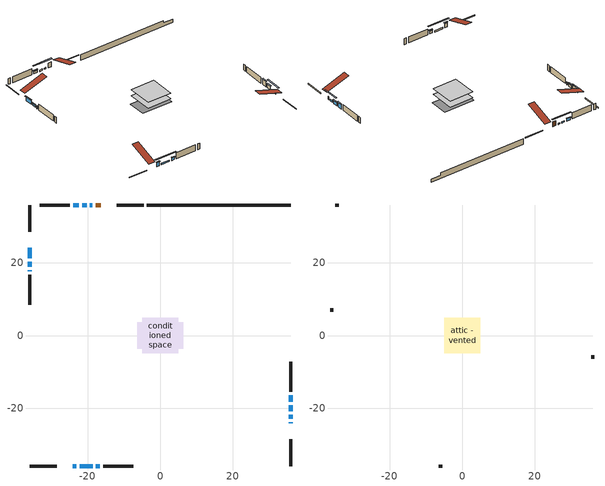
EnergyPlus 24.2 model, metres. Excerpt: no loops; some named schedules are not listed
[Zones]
conditioned space
 floor adiabatic (AdiabaticFloorConstruction): -4.9,-4.9 -4.9,4.9 4.9,4.9 4.9,-4.9 z0.87
 floor foundation (Slab1 construction): -6.28,-3.63 -6.28,3.63 6.28,3.63 6.28,-3.63 z-1.42
 wall outside (RimJoist1 construction): -4.6,35.95 -12.03,35.95 / -35.95,-35.95 -28.53,-35.95 / -35.95,35.95 -35.95,28.53 / 35.95,-35.95 35.95,-28.53 z0.87:1.17
 wall outside (AdiabaticWallConstruction 1): -16.4,35.95 -17.8,35.95 z0.87:2.9
 wall outside (AdiabaticWallConstruction): 35.95,-24.15 35.95,-23.91 / -35.95,17.95 -35.95,17.67 z0.87:2.09; -24.15,-35.95 -23.16,-35.95 z0.87:2.6; -35.95,24.15 -35.95,21.28 z0.87:2.55; -35.95,20.35 -35.95,18.88 z0.87:1.89; 35.95,-22.99 35.95,-21.79 / -18.72,35.95 -19.36,35.95 / -20.29,35.95 -21.49,35.95 / -22.23,-35.95 -18.64,-35.95 z0.87:1.46; 35.95,-20.86 35.95,-19.19 z0.87:2.29; 35.95,-18.26 35.95,-16.48 z0.87:2.9; -22.41,35.95 -23.94,35.95 z0.87:1.84; -17.72,-35.95 -16.62,-35.95 z0.87:2.01
 wall outside (Wall1 construction): -24.86,35.95 -33.13,35.95 / -15.69,-35.95 -7.43,-35.95 / -35.95,16.75 -35.95,8.48 / 35.95,-15.55 35.95,-7.28 z0.87:3.31
 wall foundation (FoundationWall1 construction): -3.67,35.95,-1.42 -3.67,35.95,0.87 31.99,35.95,0.87 31.99,35.95,-0.11 35.95,35.95,-0.11 35.95,35.95,-1.42
 window (WindowConstruction 7): 35.95,-24.15 35.95,-23.92 z0.87:2.09
 window (WindowConstruction 4): -24.15,-35.95 -23.16,-35.95 z0.87:2.6
 window (WindowConstruction 5): -35.95,24.15 -35.95,21.28 z0.87:2.55
 window (WindowConstruction 6): -35.95,20.35 -35.95,18.88 z0.87:1.88
 window (WindowConstruction 9): 35.95,-22.99 35.95,-21.79 z0.87:1.46
 window (WindowConstruction 10): -18.73,35.95 -19.36,35.95 z0.87:1.46
 window (WindowConstruction 11): -20.29,35.95 -21.48,35.95 z0.87:1.46
 window (WindowConstruction 12): -22.23,-35.95 -18.64,-35.95 z0.87:1.46
 window (WindowConstruction 8): -35.95,17.95 -35.95,17.68 z0.87:2.09
 window (WindowConstruction): 35.95,-20.86 35.95,-19.19 z0.87:2.29
 window (WindowConstruction 1): 35.95,-18.26 35.95,-16.48 z0.87:2.9
 window (WindowConstruction 2): -22.41,35.95 -23.94,35.95 z0.87:1.84
 window (WindowConstruction 3): -17.71,-35.95 -16.62,-35.95 z0.87:2.01
 door (Door): -16.4,35.95 -17.8,35.95 z0.87:2.9
 ceiling adiabatic (AdiabaticFloorConstruction): 4.9,-4.9 4.9,4.9 -4.9,4.9 -4.9,-4.9 z0.87
attic - vented
 floor to conditioned space (Floor1 construction Reversed): -4.9,-4.9 -4.9,4.9 4.9,4.9 4.9,-4.9 z3.31
 wall outside (Wall2 construction): -34.06,35.95 -35.02,35.95 / -6.5,-35.95 -5.53,-35.95 / -35.95,7.55 -35.95,6.59 / 35.95,-6.36 35.95,-5.39 z0.87:3.31
 roof outside (Roof1 construction): -15.47,35.95,3.31 -15.47,26.4,6.49 -12.96,26.4,6.49 -12.96,35.95,3.31; -25.08,-35.95,3.31 -25.08,-26.4,6.49 -27.6,-26.4,6.49 -27.6,-35.95,3.31; -35.95,25.08,3.31 -26.4,25.08,6.49 -26.4,27.6,6.49 -35.95,27.6,3.31; 35.95,-25.08,3.31 26.4,-25.08,6.49 26.4,-27.6,6.49 35.95,-27.6,3.31
shading: -22.96,-35.95 -24.35,-35.95 -24.35,-36.37 -22.96,-36.37 z2.8; -35.95,21.08 -35.95,24.35 -36.37,24.35 -36.37,21.08 z2.75; -35.95,18.68 -35.95,20.55 -36.37,20.55 -36.37,18.68 z2.09; 35.95,-19.11 35.95,-25.67 36.37,-25.67 36.37,-19.11 z4.13; -22.04,35.95 -16.05,35.95 -16.05,36.37 -22.04,36.37 z4.13; -24.16,35.95 -17.61,35.95 -17.61,36.37 -24.16,36.37 z4.13; -15.96,-35.95 -24.91,-35.95 -24.91,-36.37 -15.96,-36.37 z4.13; 35.95,-18.99 35.95,-21.06 36.37,-21.06 36.37,-18.99 z2.49; 35.95,-16.28 35.95,-18.46 36.37,-18.46 36.37,-16.28 z3.1; -24.14,35.95 -22.21,35.95 -22.21,36.37 -24.14,36.37 z2.04; -16.42,-35.95 -17.92,-35.95 -17.92,-36.37 -16.42,-36.37 z2.21
[Building]
Building 1: Terrain=Suburbs
[Site:Location]
Edmonton Intl AP_AB: Latitude {deg}=53.31; Longitude {deg}=-113.58; Time Zone {hr}=-7; Elevation {m}=723; Keep Site Location Information=Yes
[Site:GroundTemperature:Shallow]
-1.56185, -3.61833, -3.78302, -2.80711, 1.11059, 5.01004, 8.39065, 10.5322, 10.7141, 8.97234, 5.67794, 1.89811
[Site:WaterMainsTemperature]
Calculation Method=Schedule; Temperature Schedule=mains temperature schedule
[Material] Roughness=Rough; Thermal Absorptance=0.9
Name | Thickness {m} | Conductivity {W/m-K} | Density {kg/m3} | Specific Heat {J/kg-K} | Solar Absorptance | Visible Absorptance
asphalt or fiberglass shingles | 0.00635 | 0.162714 | 1121.4 | 1465.45 | 0.4 | 0.4
ceiling loosefill ins | 0.254 | 0.0480833 | 16.02 | 1046.75 | 0.7 | 0.7
ceiling stud and cavity | 0.1397 | 0.124744 | 65.682 | 1177.47 | 0.7 | 0.7
concrete 4.0 in. | 0.1016 | 1.803125 | 2242.8 | 837.4 | 0.7 | 0.7
concrete 8.0 in. | 0.2032 | 1.803125 | 2242.8 | 837.4 | 0.7 | 0.7
door material | 0.04445 | 0.053851 | 512.64 | 1214.23 | 0.7 | 0.7
exterior vertical ins | 0.0457286 | 0.029427 | 32.04 | 1214.23 | 0.7 | 0.7
floor covering | 0.0127 | 0.0433444 | 54.468 | 1339.84 | 0.6 | 0.6
floor rigid ins; wall rigid ins 1 | 0.512978 | 0.029427 | 32.04 | 1214.23 | 0.7 | 0.7
floor stud and cavity | 0.1397 | 1.75129 | 37.0049 | 1207.88 | 0.7 | 0.7
furniture material conditioned space 1 | 0.1524 | 0.115458 | 640.8 | 1214.23 | 0.6 | 0.6
gypsum board | 0.0127 | 0.160291 | 801 | 837.4 | 0.6 | 0.6
gypsum board 1 | 0.0127 | 0.160291 | 801 | 837.4 | 0.7 | 0.7
osb sheathing 0.5 in. | 0.0127 | 0.115458 | 512.64 | 1214.23 | 0.7 | 0.7
osb sheathing 0.75 in. | 0.01905 | 0.115458 | 512.64 | 1214.23 | 0.7 | 0.7
osb sheathing 2.0 in. | 0.0508 | 0.115458 | 512.64 | 1214.23 | 0.7 | 0.7
rim joist stud and cavity | 0.0508 | 0.0296634 | 125.044 | 1163.47 | 0.6 | 0.6
wall rigid ins | 0.051816 | 0.029427 | 32.04 | 1214.23 | 0.7 | 0.7
wall stud and cavity | 0.1397 | 0.216185 | 139.0536 | 1170.24 | 0.7 | 0.7
wall stud and cavity 1 | 0.0889 | 6.1454 | 50.32683 | 1063.81 | 0.6 | 0.6
wall stud and cavity 2 | 0.0889 | 0.380278 | 52.3479 | 1209.89 | 0.7 | 0.7
wall stud and cavity 3 | 0.0889 | 0.391764 | 83.0341 | 1211.67 | 0.7 | 0.7
wood siding | 0.0254 | 0.102417 | 544.68 | 1172.36 | 0.4 | 0.4
wood siding 1 | 0.00254 | 0.102417 | 544.68 | 1172.36 | 0.4 | 0.4
wood siding 2; wood siding 3; wood siding 4 | 0.0254 | 0.102417 | 544.68 | 1172.36 | 0.7 | 0.7
[WindowMaterial:SimpleGlazingSystem]
Name | U-Factor {W/m2-K} | Solar Heat Gain Coefficient
WindowMaterial | 1.887935 | 0.49
WindowMaterial 1 | 1.75848 | 0.53
WindowMaterial 10 | 2.00774 | 0.49
WindowMaterial 2 | 1.84649 | 0.53
WindowMaterial 3 | 2.007173 | 0.46
WindowMaterial 4 | 1.81015 | 0.51
WindowMaterial 5 | 1.56542 | 0.59
WindowMaterial 6 | 2.2536 | 0.56
WindowMaterial 7 | 3.30232 | 0.56
WindowMaterial 8 | 3.26031 | 0.39
WindowMaterial 9 | 2.049758 | 0.44
[Construction]
AdiabaticFloorConstruction: floor stud and cavity, floor rigid ins, osb sheathing 0.75 in., floor covering
AdiabaticWallConstruction: wood siding 3, wall rigid ins 1, wall stud and cavity 2, gypsum board
AdiabaticWallConstruction 1: wood siding 4, wall rigid ins 1, wall stud and cavity 2, gypsum board
Door: door material
Floor1 construction Reversed: gypsum board, ceiling stud and cavity, ceiling loosefill ins
FoundationWall1 construction: concrete 8.0 in., gypsum board 1
furniture construction conditioned space 1: furniture material conditioned space 1
PartitionWallConstruction: gypsum board, wall stud and cavity 3, gypsum board
RimJoist1 construction: wood siding 2, osb sheathing 2.0 in., rim joist stud and cavity
Roof1 construction: asphalt or fiberglass shingles
Slab1 construction: concrete 4.0 in.
Wall1 construction: wood siding, wall rigid ins, osb sheathing 0.5 in., wall stud and cavity, gypsum board
Wall2 construction: wood siding 1, wall stud and cavity 1
WindowConstruction: WindowMaterial
WindowConstruction 1: WindowMaterial 1
WindowConstruction 10: WindowMaterial 10
WindowConstruction 11; WindowConstruction 12; WindowConstruction 9: WindowMaterial 9
WindowConstruction 2: WindowMaterial 2
WindowConstruction 3: WindowMaterial 3
WindowConstruction 4: WindowMaterial 4
WindowConstruction 5: WindowMaterial 5
WindowConstruction 6: WindowMaterial 6
WindowConstruction 7: WindowMaterial 7
WindowConstruction 8: WindowMaterial 8
[Zone] Multiplier=1; Part of Total Floor Area=Yes
Name | Volume {m3}
attic - vented | 49.7214
conditioned space | 467.5
[Space]
Name | Zone | Volume {m3}
attic - vented 1 | attic - vented | 49.7214
conditioned space 1 | conditioned space | 467.5
[ZoneInfiltration:EffectiveLeakageArea]
infil attic - vented 1: Zone or Space=attic - vented 1; Schedule=Always On Discrete; Effective Air Leakage Area {cm2}=3345.74; Stack Coefficient=0.000390988; Wind Coefficient=1.33599e-05
[ZoneMixing]
whole house fan mix: Zone or Space=attic - vented; Schedule=Always On Continuous; Design Flow Rate Calculation Method=Flow/Zone; Design Flow Rate {m3/s}=0; Source Zone or Space=conditioned space
[SurfaceProperty:ExposedFoundationPerimeter]
Slab1: Exposed Perimeter Calculation Method=TotalExposedPerimeter; Total Exposed Perimeter {m}=39.623
[InternalMass] Zone or ZoneList=conditioned space; Space or SpaceList=conditioned space 1
Name | Construction | Surface Area {m2}
furniture mass conditioned space 1 | furniture construction conditioned space 1 | 74.92
partition wall mass | PartitionWallConstruction | 187.3
[Lights]
interior lighting: Zone or ZoneList or Space or SpaceList=conditioned space 1; Schedule=interior lighting schedule; Design Level Calculation Method=LightingLevel; Lighting Level {W}=343.2; Return Air Fraction=0; Fraction Radiant=0.6; Fraction Visible=0.2; Fraction Replaceable=1
[People]
occupants: Zone or ZoneList or Space or SpaceList=conditioned space 1; Number of People Schedule=occupants schedule; Number of People Calculation Method=People; Number of People=3; Fraction Radiant=0.314171; Sensible Heat Fraction=0.56303; Activity Level Schedule=occupants activity schedule; Carbon Dioxide Generation Rate {m3/s-W}=0; Enable ASHRAE 55 Comfort Warnings=No; Mean Radiant Temperature Calculation Type=EnclosureAveraged
[ElectricEquipment] Zone or ZoneList or Space or SpaceList=conditioned space 1; Design Level Calculation Method=EquipmentLevel
Name | Schedule | Design Level {W} | Fraction Latent | Fraction Radiant | Fraction Lost
clothes dryer | clothes dryer schedule | 140.772 | 0.015 | 0.081 | 0.85
clothes washer | clothes washer schedule | 32.1985 | 0.03 | 0.162 | 0.7
cooking range | cooking range schedule | 215.147 | 0.08 | 0.432 | 0.2
dishwasher | dishwasher schedule | 66.8632 | 0.3 | 0.18 | 0.4
fridge | fridge schedule | 72.9452 | 0 | 0.6 | 0
mech vent bath fan 0 | mech vent bath fan 0 schedule | 50.2 | 0 | 0 | 1
mech vent bath fan 1 | mech vent bath fan 1 schedule | 50.2 | 0 | 0 | 1
mech vent house fan | mech vent house fan schedule | 0 | 0 | 0 | 1
mech vent house fan cfis | mech vent house fan cfis schedule | 0 | 0 | 0 | 0
mech vent range fan 0 | mech vent range fan 0 schedule | 57 | 0 | 0 | 1
misc plug loads | misc plug loads schedule | 494.7 | 0.045 | 0.513 | 0.1
whole house fan | Always On Discrete | 0 | 0 | 0 | 1
[OtherEquipment] Zone or ZoneList or Space or SpaceList=conditioned space 1; Design Level Calculation Method=EquipmentLevel
Name | Fuel Type | Schedule | Design Level {W} | Fraction Latent | Fraction Radiant | Fraction Lost
clothes dryer 1 | Electricity | clothes dryer schedule | 0 | 0.015 | 0.081 | 0.85
cooking range 1 | Electricity | cooking range schedule | 0 | 0.08 | 0.432 | 0.2
general water use latent | None | general water use schedule | 62.594 | 1 | 0 | 0
general water use sensible | None | general water use schedule | -61.6891 | 0 | 0.6 | 0
mech vent house fan latent load | None | Always On Discrete | 0 | 1 | 0 | 0
mech vent house fan sensible load | None | Always On Discrete | 0 | 0 | 0 | 0
water heater energy adjustment1 | NaturalGas | Always On Discrete | 0.01 | 0 | 0 | 1
[ZoneInfiltration:DesignFlowRate] Zone or ZoneList or Space or SpaceList=conditioned space 1; Schedule=Always On Discrete; Design Flow Rate Calculation Method=Flow/Zone; Design Flow Rate {m3/s}=0
infil flow; natural vent flow; whole house fan flow
[AvailabilityManager:Scheduled]
furnace airloop Availability Manager: Schedule=Always On Discrete
[Foundation:Kiva]
Foundation Kiva 1: Initial Indoor Air Temperature {C}=18; Wall Height Above Grade {m}=0.869991; Wall Depth Below Slab {m}=0.2032; Custom Block Material Name 1=exterior vertical ins; Custom Block Depth 1 {m}=2.28999; Custom Block X Position 1 {m}=0.2159; Custom Block Z Position 1 {m}=0
[Foundation:Kiva:Settings]
Soil Conductivity {W/m-K}=0.849921; Soil Density {kg/m3}=1842.3; Soil Specific Heat {J/kg-K}=418.7; Ground Solar Absorptivity=0.9; Ground Thermal Absorptivity=0.9; Ground Surface Roughness {m}=0.03; Far-Field Width {m}=40; Deep-Ground Boundary Condition=ZeroFlux; Deep-Ground Depth {m}=40; Minimum Cell Dimension {m}=0.2; Maximum Cell Growth Coefficient=3; Simulation Timestep=Timestep
[Exterior:Lights]
exterior lighting: Schedule=exterior lighting schedule; Design Level {W}=75.6
[EnergyManagementSystem:GlobalVariable]
furnace_airloop_Fan_RTF
infil_program_Qfan
infil_program_Qinf
natural_vent_program_Qnv
natural_vent_program_Qwhf
[EnergyManagementSystem:Sensor]
Name | Output:Variable or Output:Meter Index Key | Output:Variable or Output:Meter
airflow_gain | infil flow | Infiltration Sensible Heat Gain Energy
airflow_gain_1 | natural vent flow | Infiltration Sensible Heat Gain Energy
airflow_gain_2 | whole house fan flow | Infiltration Sensible Heat Gain Energy
airflow_loss | infil flow | Infiltration Sensible Heat Loss Energy
airflow_loss_1 | natural vent flow | Infiltration Sensible Heat Loss Energy
airflow_loss_2 | whole house fan flow | Infiltration Sensible Heat Loss Energy
clg_load_cond |  | Cooling:EnergyTransfer:Zone:CONDITIONED SPACE
clg_sp_s; clg_sp_s_1 | cooling setpoint | Schedule Value
clothes_dryer_exhaust_0_sch_s | clothes dryer exhaust 0 schedule | Schedule Value
cool_season | cooling season schedule | Schedule Value
htg_load_cond |  | Heating:EnergyTransfer:Zone:CONDITIONED SPACE
htg_sp_s; htg_sp_s_1 | heating setpoint | Schedule Value
ig_ee_conv | clothes dryer | Electric Equipment Convective Heating Energy
ig_ee_conv_2 | cooking range | Electric Equipment Convective Heating Energy
ig_ee_conv_4 | fridge | Electric Equipment Convective Heating Energy
ig_ee_conv_5 | misc plug loads | Electric Equipment Convective Heating Energy
ig_ee_conv_6 | whole house fan | Electric Equipment Convective Heating Energy
ig_ee_rad | clothes dryer | Electric Equipment Radiant Heating Energy
ig_ee_rad_2 | cooking range | Electric Equipment Radiant Heating Energy
ig_ee_rad_4 | fridge | Electric Equipment Radiant Heating Energy
ig_ee_rad_5 | misc plug loads | Electric Equipment Radiant Heating Energy
ig_ee_rad_6 | whole house fan | Electric Equipment Radiant Heating Energy
ig_lgt_conv | interior lighting | Lights Convective Heating Energy
ig_lgt_rad | interior lighting | Lights Radiant Heating Energy
ig_lgt_vis | interior lighting | Lights Visible Radiation Heating Energy
ig_oe_conv | clothes dryer 1 | Other Equipment Convective Heating Energy
ig_oe_conv_1 | cooking range 1 | Other Equipment Convective Heating Energy
ig_oe_conv_2 | general water use latent | Other Equipment Convective Heating Energy
ig_oe_conv_3 | general water use sensible | Other Equipment Convective Heating Energy
ig_oe_conv_4 | water heater energy adjustment1 | Other Equipment Convective Heating Energy
ig_oe_rad | clothes dryer 1 | Other Equipment Radiant Heating Energy
ig_oe_rad_1 | cooking range 1 | Other Equipment Radiant Heating Energy
ig_oe_rad_2 | general water use latent | Other Equipment Radiant Heating Energy
ig_oe_rad_3 | general water use sensible | Other Equipment Radiant Heating Energy
ig_oe_rad_4 | water heater energy adjustment1 | Other Equipment Radiant Heating Energy
ig_ppl_conv | occupants | People Convective Heating Energy
ig_ppl_rad | occupants | People Radiant Heating Energy
im_conv | furniture mass conditioned space 1 | Surface Inside Face Convection Heat Gain Energy
im_conv_1 | partition wall mass | Surface Inside Face Convection Heat Gain Energy
im_ig | furniture mass conditioned space 1 | Surface Inside Face Internal Gains Radiation Heat Gain Energy
im_ig_1 | partition wall mass | Surface Inside Face Internal Gains Radiation Heat Gain Energy
im_lgt | furniture mass conditioned space 1 | Surface Inside Face Lights Radiation Heat Gain Energy
im_lgt_1 | partition wall mass | Surface Inside Face Lights Radiation Heat Gain Energy
im_sol | furniture mass conditioned space 1 | Surface Inside Face Solar Radiation Heat Gain Energy
im_sol_1 | partition wall mass | Surface Inside Face Solar Radiation Heat Gain Energy
im_surf | furniture mass conditioned space 1 | Surface Inside Face Net Surface Thermal Radiation Heat Gain Energy
im_surf_1 | partition wall mass | Surface Inside Face Net Surface Thermal Radiation Heat Gain Energy
mech_vent_bath_fan_0_sch_s | mech vent bath fan 0 schedule | Schedule Value
mech_vent_bath_fan_1_sch_s | mech vent bath fan 1 schedule | Schedule Value
mech_vent_range_fan_0_sch_s | mech vent range fan 0 schedule | Schedule Value
mv_conv | mech vent bath fan 0 | Electric Equipment Convective Heating Energy
mv_conv_1 | mech vent bath fan 1 | Electric Equipment Convective Heating Energy
mv_conv_2 | mech vent house fan | Electric Equipment Convective Heating Energy
mv_conv_3 | mech vent house fan cfis | Electric Equipment Convective Heating Energy
mv_conv_4 | mech vent range fan 0 | Electric Equipment Convective Heating Energy
mv_conv_5 | mech vent house fan latent load | Other Equipment Convective Heating Energy
mv_conv_6 | mech vent house fan sensible load | Other Equipment Convective Heating Energy
mv_rad | mech vent bath fan 0 | Electric Equipment Radiant Heating Energy
mv_rad_1 | mech vent bath fan 1 | Electric Equipment Radiant Heating Energy
mv_rad_2 | mech vent house fan | Electric Equipment Radiant Heating Energy
mv_rad_3 | mech vent house fan cfis | Electric Equipment Radiant Heating Energy
mv_rad_4 | mech vent range fan 0 | Electric Equipment Radiant Heating Energy
mv_rad_5 | mech vent house fan latent load | Other Equipment Radiant Heating Energy
mv_rad_6 | mech vent house fan sensible load | Other Equipment Radiant Heating Energy
natural_vent_s | natural vent schedule | Schedule Value
out_pb_s |  | Site Outdoor Air Barometric Pressure
out_wt_s |  | Site Outdoor Air Humidity Ratio
site_vw_s |  | Site Wind Speed
ss_back_out | Window1 | Surface Window Shortwave from Zone Back Out Window Heat Transfer Rate
ss_back_out_1 | Window10 | Surface Window Shortwave from Zone Back Out Window Heat Transfer Rate
ss_back_out_10 | Window6 | Surface Window Shortwave from Zone Back Out Window Heat Transfer Rate
ss_back_out_11 | Window7 | Surface Window Shortwave from Zone Back Out Window Heat Transfer Rate
ss_back_out_12 | Window9 | Surface Window Shortwave from Zone Back Out Window Heat Transfer Rate
ss_back_out_2 | Window11 | Surface Window Shortwave from Zone Back Out Window Heat Transfer Rate
ss_back_out_3 | Window12 | Surface Window Shortwave from Zone Back Out Window Heat Transfer Rate
ss_back_out_4 | Window13 | Surface Window Shortwave from Zone Back Out Window Heat Transfer Rate
ss_back_out_5 | Window14 | Surface Window Shortwave from Zone Back Out Window Heat Transfer Rate
ss_back_out_6 | Window15 | Surface Window Shortwave from Zone Back Out Window Heat Transfer Rate
ss_back_out_7 | Window16 | Surface Window Shortwave from Zone Back Out Window Heat Transfer Rate
ss_back_out_8 | Window2 | Surface Window Shortwave from Zone Back Out Window Heat Transfer Rate
ss_back_out_9 | Window4 | Surface Window Shortwave from Zone Back Out Window Heat Transfer Rate
ss_conv | Door1 | Surface Inside Face Convection Heat Gain Energy
ss_conv_1 | Window1 | Surface Inside Face Convection Heat Gain Energy
ss_conv_10 | Window4 | Surface Inside Face Convection Heat Gain Energy
ss_conv_11 | Window6 | Surface Inside Face Convection Heat Gain Energy
ss_conv_12 | Window7 | Surface Inside Face Convection Heat Gain Energy
ss_conv_13 | Window9 | Surface Inside Face Convection Heat Gain Energy
ss_conv_2 | Window10 | Surface Inside Face Convection Heat Gain Energy
ss_conv_3 | Window11 | Surface Inside Face Convection Heat Gain Energy
ss_conv_4 | Window12 | Surface Inside Face Convection Heat Gain Energy
ss_conv_5 | Window13 | Surface Inside Face Convection Heat Gain Energy
ss_conv_6 | Window14 | Surface Inside Face Convection Heat Gain Energy
ss_conv_7 | Window15 | Surface Inside Face Convection Heat Gain Energy
ss_conv_8 | Window16 | Surface Inside Face Convection Heat Gain Energy
ss_conv_9 | Window2 | Surface Inside Face Convection Heat Gain Energy
ss_ig | Door1 | Surface Inside Face Internal Gains Radiation Heat Gain Energy
ss_ig_1 | Window1 | Surface Inside Face Internal Gains Radiation Heat Gain Energy
ss_ig_10 | Window4 | Surface Inside Face Internal Gains Radiation Heat Gain Energy
ss_ig_11 | Window6 | Surface Inside Face Internal Gains Radiation Heat Gain Energy
ss_ig_12 | Window7 | Surface Inside Face Internal Gains Radiation Heat Gain Energy
ss_ig_13 | Window9 | Surface Inside Face Internal Gains Radiation Heat Gain Energy
ss_ig_2 | Window10 | Surface Inside Face Internal Gains Radiation Heat Gain Energy
ss_ig_3 | Window11 | Surface Inside Face Internal Gains Radiation Heat Gain Energy
ss_ig_4 | Window12 | Surface Inside Face Internal Gains Radiation Heat Gain Energy
ss_ig_5 | Window13 | Surface Inside Face Internal Gains Radiation Heat Gain Energy
ss_ig_6 | Window14 | Surface Inside Face Internal Gains Radiation Heat Gain Energy
ss_ig_7 | Window15 | Surface Inside Face Internal Gains Radiation Heat Gain Energy
ss_ig_8 | Window16 | Surface Inside Face Internal Gains Radiation Heat Gain Energy
ss_ig_9 | Window2 | Surface Inside Face Internal Gains Radiation Heat Gain Energy
ss_lgt | Door1 | Surface Inside Face Lights Radiation Heat Gain Energy
ss_sol | Door1 | Surface Inside Face Solar Radiation Heat Gain Energy
ss_surf | Door1 | Surface Inside Face Net Surface Thermal Radiation Heat Gain Energy
ss_surf_1 | Window1 | Surface Inside Face Net Surface Thermal Radiation Heat Gain Energy
ss_surf_10 | Window4 | Surface Inside Face Net Surface Thermal Radiation Heat Gain Energy
ss_surf_11 | Window6 | Surface Inside Face Net Surface Thermal Radiation Heat Gain Energy
ss_surf_12 | Window7 | Surface Inside Face Net Surface Thermal Radiation Heat Gain Energy
ss_surf_13 | Window9 | Surface Inside Face Net Surface Thermal Radiation Heat Gain Energy
ss_surf_2 | Window10 | Surface Inside Face Net Surface Thermal Radiation Heat Gain Energy
ss_surf_3 | Window11 | Surface Inside Face Net Surface Thermal Radiation Heat Gain Energy
ss_surf_4 | Window12 | Surface Inside Face Net Surface Thermal Radiation Heat Gain Energy
ss_surf_5 | Window13 | Surface Inside Face Net Surface Thermal Radiation Heat Gain Energy
ss_surf_6 | Window14 | Surface Inside Face Net Surface Thermal Radiation Heat Gain Energy
ss_surf_7 | Window15 | Surface Inside Face Net Surface Thermal Radiation Heat Gain Energy
ss_surf_8 | Window16 | Surface Inside Face Net Surface Thermal Radiation Heat Gain Energy
ss_surf_9 | Window2 | Surface Inside Face Net Surface Thermal Radiation Heat Gain Energy
ss_trans_in | Window1 | Surface Window Transmitted Solar Radiation Rate
ss_trans_in_1 | Window10 | Surface Window Transmitted Solar Radiation Rate
ss_trans_in_10 | Window6 | Surface Window Transmitted Solar Radiation Rate
ss_trans_in_11 | Window7 | Surface Window Transmitted Solar Radiation Rate
ss_trans_in_12 | Window9 | Surface Window Transmitted Solar Radiation Rate
ss_trans_in_2 | Window11 | Surface Window Transmitted Solar Radiation Rate
ss_trans_in_3 | Window12 | Surface Window Transmitted Solar Radiation Rate
ss_trans_in_4 | Window13 | Surface Window Transmitted Solar Radiation Rate
ss_trans_in_5 | Window14 | Surface Window Transmitted Solar Radiation Rate
ss_trans_in_6 | Window15 | Surface Window Transmitted Solar Radiation Rate
ss_trans_in_7 | Window16 | Surface Window Transmitted Solar Radiation Rate
ss_trans_in_8 | Window2 | Surface Window Transmitted Solar Radiation Rate
ss_trans_in_9 | Window4 | Surface Window Transmitted Solar Radiation Rate
ss_trans_out | Window1 | Surface Inside Face Initial Transmitted Diffuse Transmitted Out Window Solar Radiation Rate
ss_trans_out_1 | Window10 | Surface Inside Face Initial Transmitted Diffuse Transmitted Out Window Solar Radiation Rate
ss_trans_out_10 | Window6 | Surface Inside Face Initial Transmitted Diffuse Transmitted Out Window Solar Radiation Rate
ss_trans_out_11 | Window7 | Surface Inside Face Initial Transmitted Diffuse Transmitted Out Window Solar Radiation Rate
ss_trans_out_12 | Window9 | Surface Inside Face Initial Transmitted Diffuse Transmitted Out Window Solar Radiation Rate
ss_trans_out_2 | Window11 | Surface Inside Face Initial Transmitted Diffuse Transmitted Out Window Solar Radiation Rate
ss_trans_out_3 | Window12 | Surface Inside Face Initial Transmitted Diffuse Transmitted Out Window Solar Radiation Rate
ss_trans_out_4 | Window13 | Surface Inside Face Initial Transmitted Diffuse Transmitted Out Window Solar Radiation Rate
ss_trans_out_5 | Window14 | Surface Inside Face Initial Transmitted Diffuse Transmitted Out Window Solar Radiation Rate
ss_trans_out_6 | Window15 | Surface Inside Face Initial Transmitted Diffuse Transmitted Out Window Solar Radiation Rate
ss_trans_out_7 | Window16 | Surface Inside Face Initial Transmitted Diffuse Transmitted Out Window Solar Radiation Rate
ss_trans_out_8 | Window2 | Surface Inside Face Initial Transmitted Diffuse Transmitted Out Window Solar Radiation Rate
ss_trans_out_9 | Window4 | Surface Inside Face Initial Transmitted Diffuse Transmitted Out Window Solar Radiation Rate
s_conv | Floor1 | Surface Inside Face Convection Heat Gain Energy
s_conv_1 | FoundationWall1 | Surface Inside Face Convection Heat Gain Energy
s_conv_10 | Wall1:180 | Surface Inside Face Convection Heat Gain Energy
s_conv_11 | Wall1:270 | Surface Inside Face Convection Heat Gain Energy
s_conv_12 | Wall1:90 | Surface Inside Face Convection Heat Gain Energy
